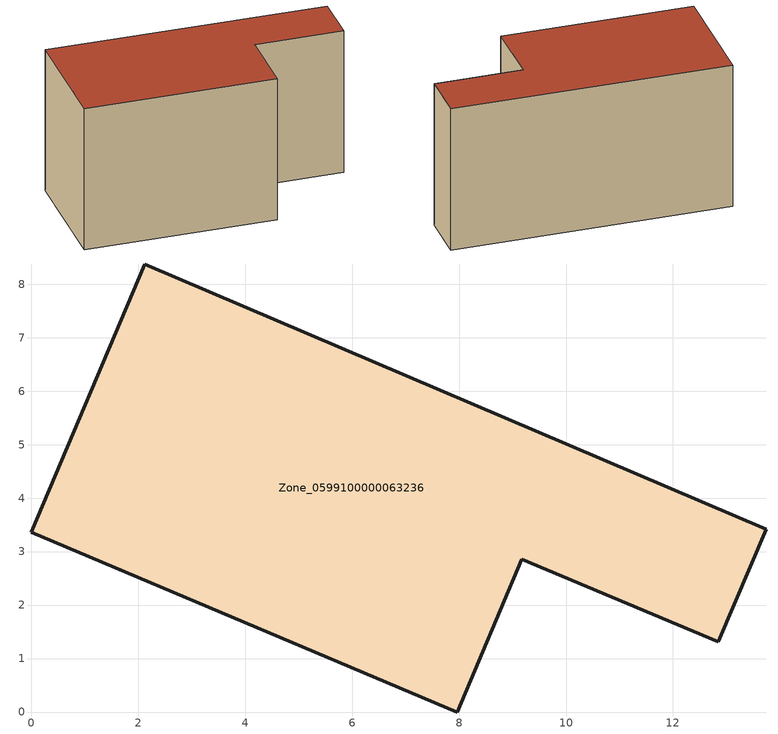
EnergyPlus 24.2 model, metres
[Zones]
Zone_0599100000063236
 floor ground (C_G): 0,3.37 2.12,8.38 13.74,3.42 12.85,1.32 9.17,2.86 7.97,0 z0
 wall outside (C_F): 2.12,8.38 0,3.37 7.97,0 9.17,2.86 12.85,1.32 13.74,3.42 2.12,8.38 z0:6.91
 roof outside (C_R): 13.74,3.42 2.12,8.38 0,3.37 7.97,0 9.17,2.86 12.85,1.32 z6.91
[BUILDING]
Pand.0599100000063236: North Axis=0; Terrain=City; Loads Convergence Tolerance Value=0.04; Temperature Convergence Tolerance Value=0.4; Solar Distribution=FullExterior; Maximum Number of Warmup Days=25; Minimum Number of Warmup Days=1
[Site:Location]
Rotterdam.The.Hague.AP_ZH_NLD Design_Conditions: Latitude=51.96; Longitude=4.45; Time Zone=1; Elevation=-4.5
[SITE:GROUNDTEMPERATURE:BUILDINGSURFACE]
18, 18, 18, 18, 18, 18, 18, 18, 18, 18, 18, 18
[MATERIAL] Thermal Absorptance=0.9; Solar Absorptance=0.7; Visible Absorptance=0.7
Name | Roughness | Thickness | Conductivity | Density | Specific Heat
G.TI.1975-1991 | MediumSmooth | 0.15 | 0.288461 | 540 | 1210
F.TI.1975-1991 | Rough | 0.3 | 0.230769 | 1920 | 840
R.TI.1975-1991 | MediumRough | 0.2 | 0.153846 | 1500 | 1000
[CONSTRUCTION]
C_G: G.TI.1975-1991
C_F: F.TI.1975-1991
C_R: R.TI.1975-1991
[ZONE]
Zone_0599100000063236: Type=1; Multiplier=1; Ceiling Height=Autocalculate; Volume=Autocalculate; Floor Area=autocalculate; Part of Total Floor Area=Yes
[ZONEINFILTRATION:DESIGNFLOWRATE]
Infil_Zone_0599100000063236: Zone or ZoneList or Space or SpaceList=Zone_0599100000063236; Schedule=AlwaysOn; Design Flow Rate Calculation Method=Flow/Area; Flow Rate per Floor Area=0.003; Constant Term Coefficient=1; Temperature Term Coefficient=0; Velocity Term Coefficient=0; Velocity Squared Term Coefficient=0
[HVACTEMPLATE:ZONE:IDEALLOADSAIRSYSTEM]
Zone_0599100000063236: Maximum Heating Supply Air Temperature=50; Minimum Cooling Supply Air Temperature=13; Maximum Heating Supply Air Humidity Ratio=0.0156; Minimum Cooling Supply Air Humidity Ratio=0.0077; Heating Limit=NoLimit; Cooling Limit=NoLimit; Dehumidification Control Type=ConstantSensibleHeatRatio; Cooling Sensible Heat Ratio=0.7; Dehumidification Setpoint=60; Humidification Control Type=None; Humidification Setpoint=30; Outdoor Air Method=None; Outdoor Air Flow Rate per Person=0.00944; Outdoor Air Flow Rate per Zone Floor Area=0; Outdoor Air Flow Rate per Zone=0; Demand Controlled Ventilation Type=None; Outdoor Air Economizer Type=NoEconomizer; Heat Recovery Type=None; Sensible Heat Recovery Effectiveness=0.7; Latent Heat Recovery Effectiveness=0.65
[ZONECONTROL:THERMOSTAT]
ThermostatControl_Zone_0599100000063236: Zone or ZoneList=Zone_0599100000063236; Control Type Schedule=DualSetpointControlType; Control 1=Thermostat_Zone_0599100000063236; Temperature Difference Between Cutout And Setpoint=0
[THERMOSTATSETPOINT:DUALSETPOINT]
Thermostat_Zone_0599100000063236: Heating Setpoint Temperature Schedule=HeatingSetpoint_Zone_0599100000063236; Cooling Setpoint Temperature Schedule=CoolingSetpoint_Zone_0599100000063236
[SCHEDULE:COMPACT]
HeatingSetpoint_Zone_0599100000063236: Through: 12/31, For: AllDays, Until: 24:00, 21
CoolingSetpoint_Zone_0599100000063236: Through: 12/31, For: AllDays, Until: 24:00, 24
DualSetpointControlType: Through: 12/31, For: AllDays, Until: 24:00, 4
AlwaysOn: Through: 12/31, For: AllDays, Until: 24:00, 1
